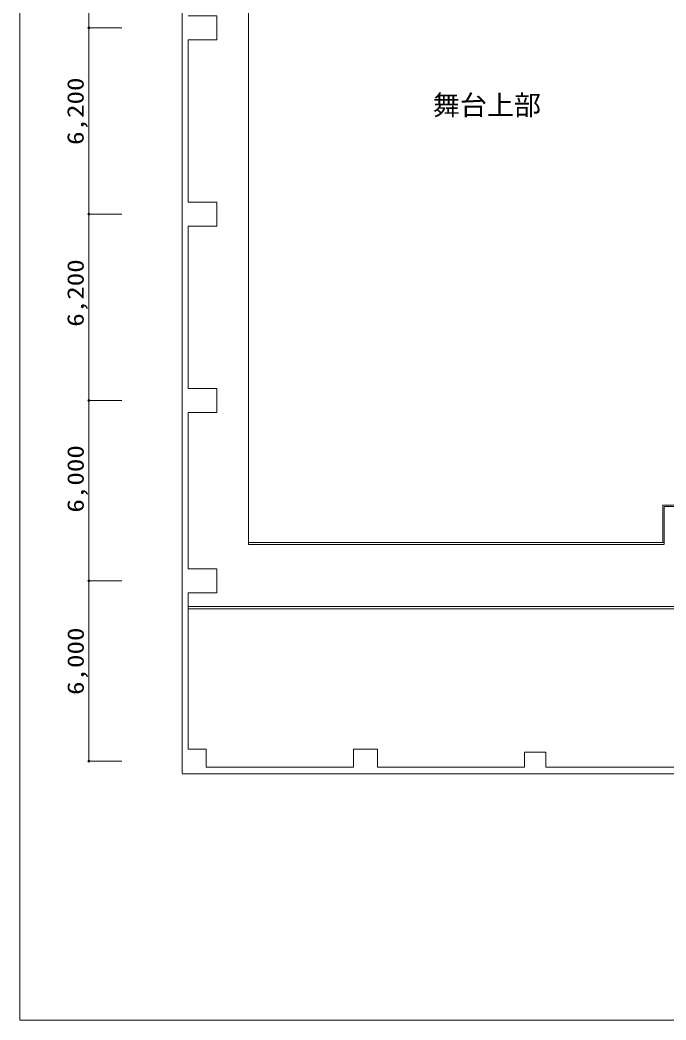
# Model space of a CAD drawing. Units: millimetres, scale not verified. Extents: x -45037 to 38963, y -31304 to 27496.
# Drawn here: x -45037 to -23527, y -31304 to 1970 of the extents above; entities that cross this region are included whole.
import ezdxf
from ezdxf.enums import TextEntityAlignment as Align

# ---------------------------------------------------------------- set-up
doc = ezdxf.new("R2010")
doc.units = ezdxf.units.MM
doc.header["$LTSCALE"] = 300
doc.linetypes.add('CHAIN2', pattern=[12, 9, -1, 1, -1])
for name, color, linetype, lineweight in [('1-0_155', 7, 'Continuous', 9), ('1-1_194', 4, 'Continuous', 9), ('F-0', 7, 'Continuous', 9)]:
    doc.layers.add(name, color=color, linetype=linetype, lineweight=lineweight)
doc.layers.add('1-A', color=7, linetype='Continuous')
doc.styles.add('HG創英角ｺﾞｼｯｸUB', font='')
doc.styles.add('ＭＳ ゴシック', font='')
doc.styles.get('HG創英角ｺﾞｼｯｸUB').set_extended_font_data('HG創英角ｺﾞｼｯｸUB')
doc.styles.get('ＭＳ ゴシック').set_extended_font_data('MS Gothic')

msp = doc.modelspace()

# ---------------------------------------------------------------- linework, layer by layer
at = {"layer": '1-0_155'}
for p, q in [((-39634.1, -23089.3), (-39634.1, 20330.7)), ((-37434.1, 12698.4), (-37434.1, -15477)), ((-39434.1, 1310.7), (-39434.1, -4089.3)), ((-38484.1, 1310.7), (-39434.1, 1310.7)), ((-38484.1, -4089.3), (-39434.1, -4089.3)), ((-38484.1, -4889.3), (-38484.1, -4089.3)), ((-39434.1, -4889.3), (-39434.1, -10289.3)), ((-38484.1, -4889.3), (-39434.1, -4889.3)), ((-39434.1, -10289.3), (-38484.1, -10289.3)), ((-38484.1, -11089.3), (-38484.1, -10289.3)), ((-39434.1, -11089.3), (-39434.1, -16289.3)), ((-39434.1, -11089.3), (-38484.1, -11089.3)), ((-23584.1, -14218), (-23584.1, -15468)), ((-22054.1, -14218), (-23584.1, -14218)), ((-23584.1, -15418), (-37434.1, -15418)), ((-23584.1, -15477), (-37434.1, -15477)), ((-39434.1, -16289.3), (-38484.1, -16289.3)), ((-38484.1, -17089.3), (-38484.1, -16289.3)), ((-39434.1, -17089.3), (-38484.1, -17089.3)), ((-39434.1, -22289.3), (-39434.1, -17089.3)), ((-39434.1, -17543), (-22584.1, -17543)), ((-39434.1, -17618), (-22584.1, -17618)), ((-39434.1, -22289.3), (-38834.1, -22289.3)), ((-38834.1, -22889.3), (-38834.1, -22289.3)), ((-33934.1, -22289.3), (-33134.1, -22289.3)), ((-33934.1, -22289.3), (-33934.1, -22889.3)), ((-33134.1, -22289.3), (-33134.1, -22889.3)), ((-27534.1, -22389.3), (-27534.1, -22889.3)), ((-33934.1, -22889.3), (-38834.1, -22889.3)), ((-33134.1, -22889.3), (-28234.1, -22889.3)), ((-27534.1, -22889.3), (-22584.1, -22889.3)), ((-28234.1, -23109.3), (-39634.1, -23109.3)), ((-28234.1, -23109.3), (-13239.1, -23109.3))]:
    msp.add_line(p, q, dxfattribs=at)
for points in [[(-38484.1, 1310.7), (-38484.1, 2110.7), (-39434.1, 2110.7)], [(-22054.1, -14168), (-23634.1, -14168), (-23634.1, -15418)], [(-27534.1, -22389.3), (-28234.1, -22389.3), (-28234.1, -22888.9)]]:
    msp.add_lwpolyline(points, dxfattribs=at)
at = {"layer": '1-1_194'}
msp.add_line((-42747.2, -22689.3), (-42747.2, 19910.7), dxfattribs=at)
at = {"layer": '1-1_194', "linetype": 'CHAIN2'}
for p, q in [((-42747.2, 1710.7), (-41643.4, 1710.7)), ((-41643.4, -4489.3), (-42747.2, -4489.3)), ((-42747.2, -10689.3), (-41643.4, -10689.3)), ((-41643.4, -16689.3), (-42747.2, -16689.3)), ((-42747.2, -22689.3), (-41643.4, -22689.3))]:
    msp.add_line(p, q, dxfattribs=at)
at = {"layer": '1-1_194'}
for centre in [(-42747.2, 1710.7), (-42747.2, -4489.3), (-42747.2, -10689.3), (-42747.2, -16689.3), (-42747.2, -22689.3)]:
    msp.add_circle(centre, 30, dxfattribs=at)
at = {"layer": 'F-0'}
msp.add_line((-45037.4, -31303.9), (38962.6, -31303.9), dxfattribs=at)
msp.add_lwpolyline([(38962.6, 27496.1), (-45037.4, 27496.1), (-45037.4, -31303.9)], dxfattribs=at)

# ---------------------------------------------------------------- texts
at = {"layer": '1-1_194', "style": 'ＭＳ ゴシック', "width": 1.2}
for s, p in [('6,200', (-42751.3, -2187.8)), ('6,200', (-42749.9, -8236.6)), ('6,000', (-42748.6, -14420.7)), ('6,000', (-42747.2, -20488.8))]:
    msp.add_text(s, height=549.9, rotation=90, dxfattribs=at).set_placement(p, align=Align.BOTTOM_LEFT)
at = {"layer": '1-A', "style": 'HG創英角ｺﾞｼｯｸUB'}
msp.add_text('舞台上部', height=659.8, dxfattribs=at).set_placement((-31291.2, -1389.5), align=Align.BOTTOM_LEFT)

doc.saveas('drawing.dxf')
